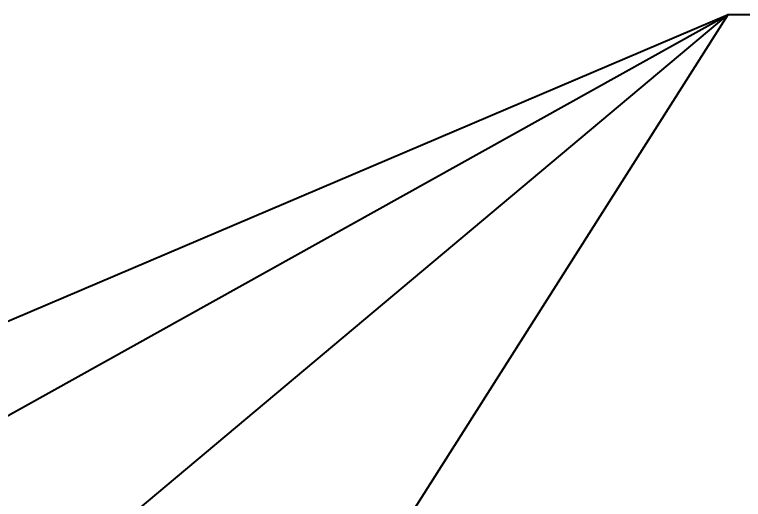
# Model space of a CAD drawing. Header units: inches. Extents: x 85856 to 287200, y -126184 to 75211.
# Drawn here: x 186537.22 to 186555.79, y -25436.21 to -25423.87 of the extents above; entities that cross this region are included whole.
import ezdxf

# ---------------------------------------------------------------- set-up
doc = ezdxf.new("R2010")
doc.units = ezdxf.units.IN
doc.header["$LTSCALE"] = 0.5
doc.header["$MEASUREMENT"] = 0
doc.layers.add('DIM', color=4, linetype='Continuous', lineweight=5)
doc.layers.add('wall', color=1, linetype='Continuous', lineweight=40)
doc.styles.get("Standard").update_dxf_attribs({"font": 'arial.ttf'})
doc.dimstyles.get("Standard").update_dxf_attribs({"dimtxt": 0.18, "dimasz": 0.18, "dimexe": 0.18, "dimexo": 0.0625, "dimgap": 0.09, "dimtad": 0, "dimtih": 1, "dimtoh": 1, "dimdec": 4, "dimzin": 0, "dimdsep": 46, "dimtxsty": 'Standard', "dimcen": 0.09, "dimadec": 0, "dimazin": 0, "dimtfac": 1, "dimtdec": 4, "dimtofl": 0, "dimtmove": 0, "dimatfit": 3, "dimfxl": 1, "dimtolj": 1, "dimtzin": 0, "dimarcsym": 0})

# ---------------------------------------------------------------- blocks, each defined once
blk = doc.blocks.new('JGKJFKFNF')
at = {"layer": 'DIM'}
for points in [[(137079.532, -31596.32), (137122.877, -31577.886), (137156.323, -31577.886)], [(137089.746, -31596.32), (137122.877, -31577.886)], [(137100.882, -31596.32), (137122.877, -31577.886)], [(137111.169, -31596.32), (137122.877, -31577.886)]]:
    blk.add_leader(points, dimstyle='Standard', override={"dimasz": 2, "dimgap": 2}, dxfattribs=at)

msp = doc.modelspace()

# ---------------------------------------------------------------- block references
at = {"layer": 'wall'}
msp.add_blockref('JGKJFKFNF', (49432.517, 6154.017), dxfattribs=at)

doc.saveas('drawing.dxf')
